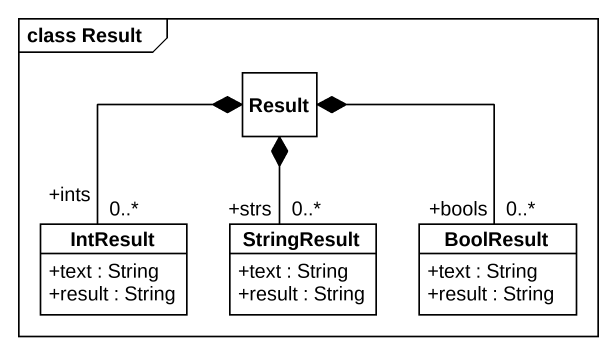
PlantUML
@startuml
mainframe class Result
hide circle
hide empty members
skinparam classAttributeIconSize 0
class Result
class IntResult {
  +text : String
  +result : String
}
class StringResult {
  +text : String
  +result : String
}
class BoolResult {
  +text : String
  +result : String
}
Result *-- "+ints\n0..*" IntResult
Result *-- "+strs\n0..*" StringResult
Result *-- "+bools\n0..*" BoolResult
@enduml
